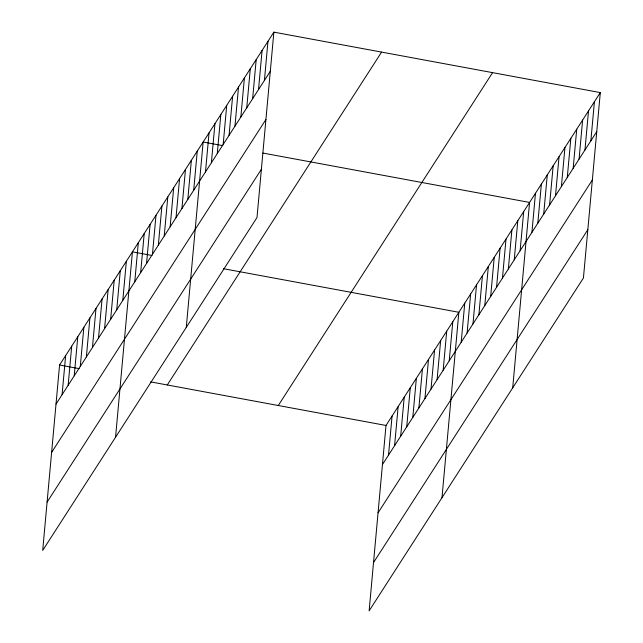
<?xml version="1.0" encoding="UTF-8"?>
<svg xmlns="http://www.w3.org/2000/svg" width="643" height="643" viewBox="0 0 643 643"><rect width="100%" height="100%" fill="white"/><g stroke="black" fill="none" stroke-linecap="round" stroke-linejoin="round"><path stroke-width="0.96" d="M273.87 32.15L59.566 365.023L42.695 550.416L256.999 217.543L273.87 32.15L600.305 92.584L583.434 277.977L369.13 610.85L386.001 425.457L600.305 92.584M62.082 394.681L65.642 355.595M68.15 385.253L71.711 346.159M74.226 375.817L77.787 336.731M80.295 366.389L83.855 327.295M86.371 356.961L89.924 317.867M92.439 347.525L96 308.431M98.516 338.097L102.068 299.003M104.584 328.661L108.145 289.575M110.66 319.233L114.213 280.139M116.729 309.805L120.289 270.711M122.805 300.369L126.358 261.275M115.555 437.24L132.434 251.847L152.013 255.472M134.765 281.787L138.325 242.692M140.656 272.632L144.217 233.538M146.556 263.477L150.108 224.383M152.447 254.323L156.008 215.228M158.339 245.168L161.899 206.073M164.23 236.013L167.791 196.919M170.13 226.858L173.682 187.764M176.021 217.704L179.582 178.617M181.913 208.549L185.473 169.463M187.804 199.402L191.365 160.308M193.704 190.248L197.256 151.153M186.277 327.391L203.148 141.999L222.735 145.623M205.487 171.938L209.047 132.844M211.378 162.783L214.939 123.689M217.27 153.629L220.83 114.534M223.169 144.474L226.722 105.38M229.061 135.319L232.621 96.225M234.952 126.165L238.513 87.07M240.844 117.01L244.404 77.924M246.743 107.855L250.296 68.769M252.635 98.709L256.195 59.614M258.526 89.554L262.087 50.459M264.418 80.399L267.978 41.305M388.517 455.115L392.069 416.029M394.585 445.687L398.146 406.593M400.661 436.259L404.214 397.165M406.73 426.823L410.29 387.729M412.806 417.395L416.359 378.301M418.874 407.959L422.435 368.873M424.943 398.531L428.503 359.437M431.019 389.095L434.58 350.009M437.087 379.667L440.648 340.573M443.164 370.239L446.716 331.145M449.232 360.803L452.793 321.709M441.99 497.674L458.861 312.281L223.507 268.71M461.2 342.221L464.76 303.126M467.091 333.066L470.652 293.972M472.983 323.911L476.543 284.817M478.882 314.757L482.435 275.662M484.774 305.602L488.334 266.507M490.665 296.447L494.226 257.361M496.557 287.292L500.117 248.206M502.456 278.138L506.009 239.051M508.348 268.991L511.9 229.897M514.239 259.836L517.8 220.742M520.131 250.682L523.691 211.587M512.712 387.825L529.583 202.432L262.891 153.058M531.922 232.372L535.474 193.278M537.813 223.217L541.374 184.123M543.705 214.063L547.265 174.968M549.596 204.908L553.157 165.814M555.496 195.753L559.048 156.659M561.387 186.599L564.948 147.512M567.279 177.444L570.839 138.358M573.17 168.297L576.731 129.203M579.07 159.142L582.622 120.048M584.961 149.988L588.514 110.893M590.853 140.833L594.413 101.739M56.013 404.117L270.317 71.244M51.617 452.391L265.921 119.526M47.092 502.135L261.396 169.262M167.293 384.964L381.596 52.091M278.274 405.516L492.578 72.643M382.44 464.551L596.744 131.678M378.052 512.833L592.356 179.96M373.519 562.569L587.823 229.696M59.566 365.023L79.153 368.648M150.639 381.886L386.001 425.457"/></g></svg>
